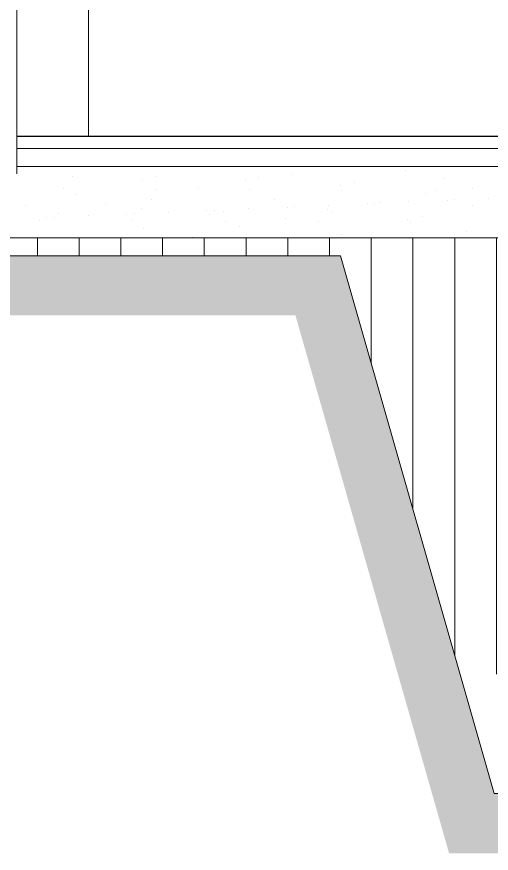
# Model space of a CAD drawing. Header units: millimetres. Extents: x -12161372 to 46643, y -9506984 to 15358.
# Drawn here: x 34167.2 to 34246.6, y 4065.6 to 4205.6 of the extents above; entities that cross this region are included whole.
import ezdxf

# ---------------------------------------------------------------- set-up
doc = ezdxf.new("R2010")
doc.units = ezdxf.units.MM
for name, color, linetype, lineweight in [('as', 7, 'Continuous', 0), ('detail balok', 7, 'Continuous', 9), ('pondasi', 7, 'Continuous', 13)]:
    doc.layers.add(name, color=color, linetype=linetype, lineweight=lineweight)

msp = doc.modelspace()

# ---------------------------------------------------------------- hatches: boundary and pattern name
at = {"layer": 'pondasi', "ltscale": 10}
h = msp.add_hatch(dxfattribs=at)
h.set_pattern_fill('AR-PARQ1', color=256, scale=0.07)
h.set_pattern_definition([(90, (0, 1661.965), (-21.336, 21.336), [21.336, -21.336]), (90, (3.556, 1661.965), (-21.336, 21.336), [21.336, -21.336]), (90, (7.112, 1661.965), (-21.336, 21.336), [21.336, -21.336]), (90, (10.668, 1661.965), (-21.336, 21.336), [21.336, -21.336]), (90, (14.224, 1661.965), (-21.336, 21.336), [21.336, -21.336]), (90, (17.78, 1661.965), (-21.336, 21.336), [21.336, -21.336]), (90, (21.336, 1661.965), (-21.336, 21.336), [21.336, -21.336]), (0, (0, 1683.3), (21.336, -21.336), [21.336, -21.336]), (0, (0, 1686.857), (21.336, -21.336), [21.336, -21.336]), (0, (0, 1690.413), (21.336, -21.336), [21.336, -21.336]), (0, (0, 1693.969), (21.336, -21.336), [21.336, -21.336]), (0, (0, 1697.525), (21.336, -21.336), [21.336, -21.336]), (0, (0, 1701.08), (21.336, -21.336), [21.336, -21.336]), (0, (0, 1704.637), (21.336, -21.336), [21.336, -21.336])])
h.paths.add_polyline_path([(33999.66, 4075.56), (33999.66, 4065.56), (34059.703, 4065.56), (34085.417, 4155.56), (34213.826, 4155.56), (34239.54, 4065.56), (34344.626, 4065.56), (34370.34, 4155.56), (34513.903, 4155.56), (34539.617, 4065.56), (34644.703, 4065.56), (34670.417, 4155.56), (34813.903, 4155.56), (34839.617, 4065.56), (34944.703, 4065.56), (34970.417, 4155.56), (35098.903, 4155.56), (35124.617, 4065.56), (35229.703, 4065.56), (35263.589, 4185.56), (35253.589, 4185.56), (35222.16, 4075.56), (35132.16, 4075.56), (35106.446, 4165.56), (34962.874, 4165.56), (34937.16, 4075.56), (34847.16, 4075.56), (34821.446, 4165.56), (34662.874, 4165.56), (34637.16, 4075.56), (34547.16, 4075.56), (34521.446, 4165.56), (34362.797, 4165.56), (34337.083, 4075.56), (34247.083, 4075.56), (34221.369, 4165.56), (34077.874, 4165.56), (34052.16, 4075.56)])
h.paths.add_polyline_path([(33932.137, 4180.641), (33932.056, 4180.56), (33932.16, 4180.56)])
h = msp.add_hatch(dxfattribs=at)
h.set_pattern_fill('ANSI31', color=256, scale=2.2, angle=45)
h.set_pattern_definition([(90, (0, 1661.965), (-6.985, 9e-16), [])])
h.paths.add_polyline_path([(35132.16, 4075.56), (35132.16, 4095.56), (35142.16, 4095.56), (35162.16, 4165.56), (35169.66, 4165.56), (35169.66, 4168.56), (34899.66, 4168.56), (34899.66, 4165.56), (34907.16, 4165.56), (34927.16, 4095.56), (34937.16, 4095.56), (34937.16, 4075.56), (34962.874, 4165.56), (35106.446, 4165.56)])
h.paths.add_polyline_path([(35248.732, 4168.56), (35184.66, 4168.56), (35184.66, 4165.56), (35192.16, 4165.56), (35212.16, 4095.56), (35222.16, 4095.56), (35222.16, 4075.56)])
h.paths.add_polyline_path([(34847.16, 4075.56), (34847.16, 4095.56), (34857.16, 4095.56), (34877.16, 4165.56), (34884.66, 4165.56), (34884.66, 4168.56), (34599.66, 4168.56), (34599.66, 4165.56), (34607.16, 4165.56), (34627.16, 4095.56), (34637.16, 4095.56), (34637.16, 4075.56), (34662.874, 4165.56), (34821.446, 4165.56)])
h.paths.add_polyline_path([(34299.583, 4168.56), (34299.583, 4165.56), (34307.083, 4165.56), (34327.083, 4095.56), (34337.083, 4095.56), (34337.083, 4075.56), (34362.797, 4165.56), (34521.446, 4165.56), (34547.16, 4075.56), (34547.16, 4095.56), (34557.16, 4095.56), (34577.16, 4165.56), (34584.66, 4165.56), (34584.66, 4168.56)])
h.paths.add_polyline_path([(34247.083, 4075.56), (34247.083, 4095.56), (34257.083, 4095.56), (34277.083, 4165.56), (34284.583, 4165.56), (34284.583, 4168.56), (34014.66, 4168.56), (34014.66, 4165.56), (34022.16, 4165.56), (34042.16, 4095.56), (34052.16, 4095.56), (34052.16, 4075.56), (34077.874, 4165.56), (34221.369, 4165.56)])

# ---------------------------------------------------------------- linework, layer by layer
at = {"layer": 'as', "ltscale": 10}
msp.add_line((34221.369, 4165.56), (34247.083, 4075.56), dxfattribs=at)
at = {"layer": 'detail balok', "ltscale": 10}
for p, q in [((34167.169, 4185.56), (34286.083, 4185.56)), ((34167.169, 4185.521), (36929.482, 4185.521)), ((34167.169, 4183.521), (34284.583, 4183.521)), ((34167.169, 4180.521), (34284.583, 4180.521)), ((34014.66, 4168.56), (34284.583, 4168.56))]:
    msp.add_line(p, q, dxfattribs=at)
at = {"layer": 'pondasi', "ltscale": 10}
for p, q in [((34167.169, 4185.56), (34167.169, 4605.56)), ((34179.169, 4185.56), (34179.169, 4605.56)), ((34167.169, 4184.239), (34167.169, 4185.56)), ((34167.169, 4184.239), (34167.168, 4179.278)), ((34175.218, 4180.486), (34175.218, 4180.486)), ((34167.404, 4179.071), (34167.404, 4179.071)), ((34213.179, 4179.139), (34213.179, 4179.139)), ((34232.186, 4179.763), (34232.186, 4179.763)), ((34176.503, 4178.741), (34176.503, 4178.741)), ((34188.139, 4178.293), (34188.139, 4178.293)), ((34190.495, 4178.815), (34190.495, 4178.815)), ((34205.431, 4178.227), (34205.431, 4178.227)), ((34207.614, 4178.586), (34207.614, 4178.586)), ((34223.705, 4177.883), (34223.705, 4177.883)), ((34238.726, 4178.431), (34238.726, 4178.431)), ((34174.96, 4176.731), (34174.96, 4176.731)), ((34190.479, 4176.606), (34190.479, 4176.606)), ((34197.617, 4176.812), (34197.617, 4176.812)), ((34206.072, 4176.576), (34206.072, 4176.576)), ((34221.35, 4177.361), (34221.35, 4177.361)), ((34221.591, 4176.451), (34221.591, 4176.451)), ((34237.183, 4176.421), (34237.183, 4176.421)), ((34243.392, 4176.88), (34243.392, 4176.88)), ((34177.067, 4175.838), (34177.067, 4175.838)), ((34189.756, 4175.038), (34189.756, 4175.038)), ((34210.277, 4174.906), (34210.277, 4174.906)), ((34235.644, 4175.967), (34235.644, 4175.967)), ((34239.225, 4174.839), (34239.225, 4174.839)), ((34240.431, 4174.891), (34240.431, 4174.891)), ((34246.12, 4175.14), (34246.12, 4175.14)), ((34168.586, 4173.958), (34168.586, 4173.958)), ((34182.008, 4174.126), (34182.008, 4174.126)), ((34188.07, 4173.466), (34188.07, 4173.466)), ((34212.418, 4173.668), (34212.418, 4173.668)), ((34213.624, 4173.721), (34213.624, 4173.721)), ((34219.313, 4173.969), (34219.313, 4173.969)), ((34225.822, 4174.253), (34225.822, 4174.253)), ((34227.027, 4174.306), (34227.027, 4174.306)), ((34227.83, 4174.553), (34227.83, 4174.553)), ((34232.716, 4174.554), (34232.716, 4174.554)), ((34243.488, 4173.974), (34243.488, 4173.974)), ((34174.195, 4172.711), (34174.195, 4172.711)), ((34179.102, 4172.214), (34179.102, 4172.214)), ((34185.611, 4172.498), (34185.611, 4172.498)), ((34186.817, 4172.55), (34186.817, 4172.55)), ((34192.506, 4172.799), (34192.506, 4172.799)), ((34199.015, 4173.083), (34199.015, 4173.083)), ((34199.441, 4172.504), (34199.441, 4172.504)), ((34200.22, 4173.136), (34200.22, 4173.136)), ((34201.796, 4173.026), (34201.796, 4173.026)), ((34205.909, 4173.384), (34205.909, 4173.384)), ((34219.182, 4173.311), (34219.182, 4173.311)), ((34219.969, 4172.779), (34219.969, 4172.779)), ((34235.007, 4172.094), (34235.007, 4172.094)), ((34170.935, 4171.486), (34170.935, 4171.486)), ((34172.208, 4171.913), (34172.208, 4171.913)), ((34173.413, 4171.965), (34173.413, 4171.965)), ((34186.528, 4171.456), (34186.528, 4171.456)), ((34202.047, 4171.331), (34202.047, 4171.331)), ((34212.221, 4171.866), (34212.221, 4171.866)), ((34217.639, 4171.301), (34217.639, 4171.301)), ((34232.651, 4171.572), (34232.651, 4171.572)), ((34233.158, 4171.176), (34233.158, 4171.176)), ((34188.368, 4170.049), (34188.368, 4170.049)), ((34204.407, 4170.452), (34204.407, 4170.452)), ((34242.434, 4169.607), (34242.434, 4169.607)), ((34196.546, 4168.678), (34196.546, 4168.678)), ((34221.579, 4169.117), (34221.579, 4169.117))]:
    msp.add_line(p, q, dxfattribs=at)
msp.add_lwpolyline([(35253.589, 4185.56), (35222.16, 4075.56), (35132.16, 4075.56), (35106.446, 4165.56), (34962.874, 4165.56), (34937.16, 4075.56), (34847.16, 4075.56), (34821.446, 4165.56), (34662.874, 4165.56), (34637.16, 4075.56), (34547.16, 4075.56), (34521.446, 4165.56), (34362.797, 4165.56), (34337.083, 4075.56), (34247.083, 4075.56), (34221.369, 4165.56), (34077.874, 4165.56), (34052.16, 4075.56), (33999.66, 4075.56)], dxfattribs=at)

doc.saveas('drawing.dxf')
